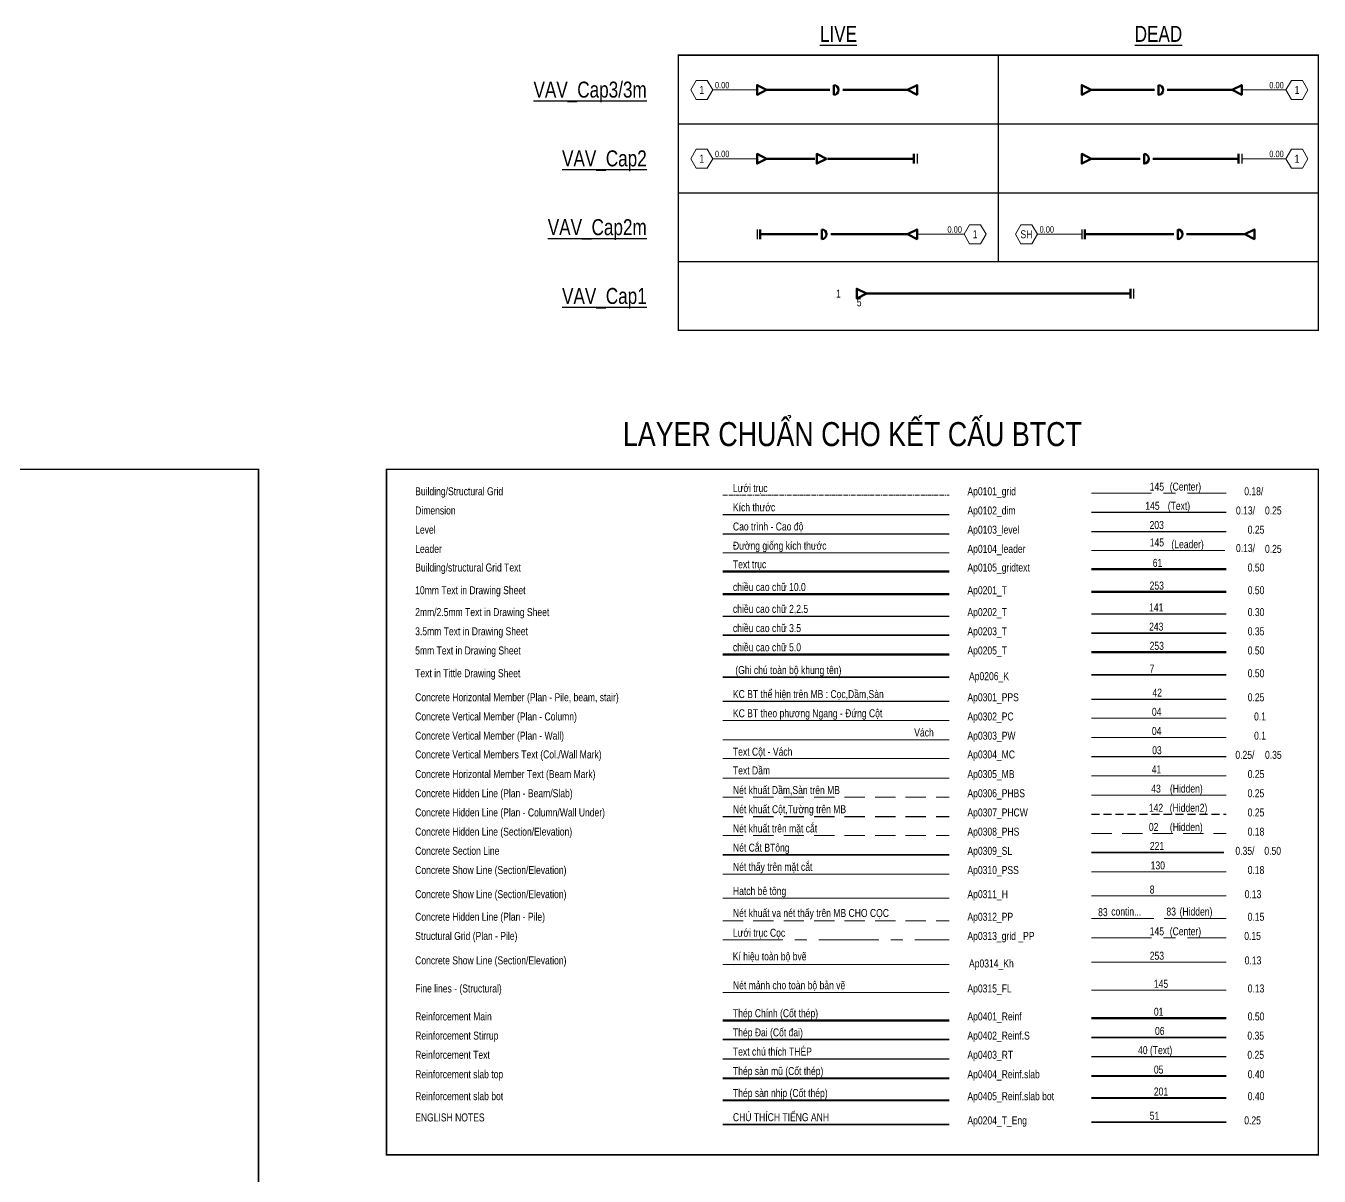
# Model space of a CAD drawing. Header units: millimetres. Extents: x 925681 to 1410834, y 71669 to 296428.
# Drawn here: x 990921 to 1031334, y 260316 to 296270 of the extents above; entities that cross this region are included whole.
import ezdxf
from ezdxf.enums import TextEntityAlignment as Align

# ---------------------------------------------------------------- set-up
doc = ezdxf.new("R2010")
doc.units = ezdxf.units.MM
doc.header["$LTSCALE"] = 100
for name, pattern in [('CENTER', [2, 1.25, -0.25, 0.25, -0.25]), ('HIDDEN', [9.525, 6.35, -3.175]), ('HIDDEN2', [0.1875, 0.125, -0.0625])]:
    doc.linetypes.add(name, pattern=pattern)
for name, color, linetype, lineweight in [('Ap0001_Statistic', 161, 'Continuous', 15), ('Ap0101_grid', 145, 'CENTER', 18), ('Ap0102_dim', 145, 'Continuous', 25), ('Ap0103_level', 203, 'Continuous', 25), ('Ap0104_leader', 145, 'Continuous', 25), ('Ap0105_gridtext', 61, 'Continuous', 50), ('Ap0201_T', 253, 'Continuous', 50), ('Ap0202_T', 141, 'Continuous', 25), ('Ap0203_T', 243, 'Continuous', 35), ('Ap0204_T_ENGLISH', 51, 'Continuous', 35), ('Ap0205_T', 253, 'Continuous', 50), ('Ap0206_K', 7, 'Continuous', 35), ('Ap0301_PPS', 42, 'Continuous', 30), ('Ap0302_PC', 4, 'Continuous', 9), ('Ap0303_PW', 4, 'Continuous', 9), ('Ap0304_MC', 3, 'Continuous', 25), ('Ap0305_MB', 41, 'Continuous', 25), ('Ap0306_PHBS', 43, 'HIDDEN', 20), ('Ap0307_PHCW', 142, 'HIDDEN2', 25), ('Ap0308_PHS', 2, 'HIDDEN', 18), ('Ap0309_SL', 221, 'Continuous', 35), ('Ap0310_PSS', 130, 'Continuous', 18), ('Ap0311_H', 8, 'Continuous', 15), ('Ap0312_PP', 84, 'HIDDEN', 15), ('Ap0313_grid _PP', 145, 'CENTER', 15), ('Ap0314_Kh', 253, 'Continuous', 15), ('Ap0315_FL', 145, 'Continuous', 13), ('Ap0401_Reinf', 1, 'Continuous', 50), ('Ap0402_Reinf.S', 6, 'Continuous', 35), ('Ap0403_RT', 40, 'Continuous', 25), ('Ap0404_Reinf.slab', 5, 'Continuous', 40), ('Ap0405_Reinf.slab bot', 201, 'Continuous', 40), ('Ap0601_Tendon_X', 20, 'Continuous', 50), ('Ap0602_Tendon_Y', 51, 'Continuous', 50)]:
    doc.layers.add(name, color=color, linetype=linetype, lineweight=lineweight)
doc.styles.add('Ap_vn_vni.shx', font='vn_vni.shx', dxfattribs={"width": 0.8})
doc.styles.add('Ap_Vni-helve', font='', dxfattribs={"width": 0.8, "height": 1})
doc.styles.get('Ap_Vni-helve').set_extended_font_data('VNI-Helve')

# ---------------------------------------------------------------- blocks, each defined once
blk = doc.blocks.new('*U1047')
for p, q in [((-8350, 0), (-100, 0)), ((-100, 150), (-100, -150)), ((-100, 150), (-100, -150))]:
    blk.add_line(p, q)
blk.add_lwpolyline([(-8350, 0), (-8650, 150), (-8650, -150)], close=True)
blk.add_lwpolyline([(-8350, 0), (-8650, 150), (-8650, -150)], close=True)
at = {"layer": 'Defpoints', "color": 225}
blk.add_line((0, 150), (0, -150), dxfattribs=at)
blk.add_line((0, 150), (0, -150), dxfattribs=at)
at = {"layer": 'Defpoints', "style": 'Ap_vn_vni.shx', "width": 0.8}
blk.add_attdef('SH', text='', height=250, dxfattribs=at).set_placement((-9150, 0), align=Align.MIDDLE_RIGHT)
blk.add_attdef('SOSOICAP', (-8650, -400), '', height=250, dxfattribs=at)
blk = doc.blocks.new('*U1054')
for p, q in [((100, 150), (100, -150)), ((100, 150), (100, -150)), ((1901, 0), (100, 0)), ((4700, 0), (2301, 0))]:
    blk.add_line(p, q)
blk.add_lwpolyline([(2025, 150), (2025, -150, 1)], format="xyb", close=True)
blk.add_lwpolyline([(4700, 0), (5000, 150), (5000, -150)], close=True)
blk.add_lwpolyline([(4700, 0), (5000, 150), (5000, -150)], close=True)
at = {"layer": 'Ap0314_Kh'}
blk.add_line((5000, 0), (6470, 0), dxfattribs=at)
blk.add_lwpolyline([(6985, 298), (7157, 0), (6985, -298), (6642, -298), (6470, 0), (6642, 298)], close=True, dxfattribs=at)
at = {"layer": 'Defpoints', "color": 225}
blk.add_line((0, 150), (0, -150), dxfattribs=at)
blk.add_line((0, 150), (0, -150), dxfattribs=at)
at = {"layer": 'Ap0202_T', "style": 'Ap_vn_vni.shx', "width": 0.8}
blk.add_attdef('KHOANGCACH', text='', height=200, rotation=0, dxfattribs=at).set_placement((6402, 150), align=Align.MIDDLE_RIGHT)
at = {"layer": 'Ap0202_T', "style": 'Ap_vn_vni.shx', "width": 0.8, "flags": 4}
blk.add_attdef('SH', text='', height=250, dxfattribs=at).set_placement((6814, 0), align=Align.MIDDLE_CENTER)
blk = doc.blocks.new('*U1050')
for p, q in [((300, 0), (1801, 0)), ((2201, 0), (4900, 0)), ((4900, 150), (4900, -150)), ((4900, 150), (4900, -150))]:
    blk.add_line(p, q)
for points in [[(300, 0), (0, 150), (0, -150)], [(300, 0), (0, 150), (0, -150)], [(2166, 0), (1866, 150), (1866, -150)]]:
    blk.add_lwpolyline(points, close=True)
at = {"layer": 'Ap0314_Kh'}
blk.add_line((0, 0), (-1384, 0), dxfattribs=at)
blk.add_lwpolyline([(-1899, 298), (-2071, 0), (-1899, -298), (-1556, -298), (-1384, 0), (-1556, 298)], close=True, dxfattribs=at)
at = {"layer": 'Defpoints', "color": 225}
blk.add_line((5000, 150), (5000, -150), dxfattribs=at)
blk.add_line((5000, 150), (5000, -150), dxfattribs=at)
at = {"layer": 'Ap0202_T', "style": 'Ap_vn_vni.shx', "width": 0.8, "flags": 4}
blk.add_attdef('SH', text='', height=250, rotation=360, dxfattribs=at).set_placement((-1728, 0), align=Align.MIDDLE_CENTER)
at = {"layer": 'Ap0202_T', "style": 'Ap_vn_vni.shx', "width": 0.8}
blk.add_attdef('KHOANGCACH', text='', height=200, rotation=360, dxfattribs=at).set_placement((-1315, 150), align=Align.MIDDLE_LEFT)
blk = doc.blocks.new('*U1051')
for p, q in [((300, 0), (1826, 0)), ((2226, 0), (4900, 0)), ((4900, 150), (4900, -150)), ((4900, 150), (4900, -150))]:
    blk.add_line(p, q)
blk.add_lwpolyline([(300, 0), (0, 150), (0, -150)], close=True)
blk.add_lwpolyline([(300, 0), (0, 150), (0, -150)], close=True)
blk.add_lwpolyline([(1950, 150), (1950, -150, 1)], format="xyb", close=True)
at = {"layer": 'Ap0314_Kh'}
blk.add_line((5000, 0), (6384, 0), dxfattribs=at)
blk.add_lwpolyline([(6899, 298), (7071, 0), (6899, -298), (6556, -298), (6384, 0), (6556, 298)], close=True, dxfattribs=at)
at = {"layer": 'Defpoints', "color": 225}
blk.add_line((5000, 150), (5000, -150), dxfattribs=at)
blk.add_line((5000, 150), (5000, -150), dxfattribs=at)
at = {"layer": 'Ap0202_T', "style": 'Ap_vn_vni.shx', "width": 0.8}
blk.add_attdef('KHOANGCACH', text='', height=200, rotation=0, dxfattribs=at).set_placement((6315, 150), align=Align.MIDDLE_RIGHT)
at = {"layer": 'Ap0202_T', "style": 'Ap_vn_vni.shx', "width": 0.8, "flags": 4}
blk.add_attdef('SH', text='', height=250, rotation=360, dxfattribs=at).set_placement((6728, 0), align=Align.MIDDLE_CENTER)
blk = doc.blocks.new('*U1055')
for p, q in [((100, 150), (100, -150)), ((100, 150), (100, -150)), ((2876, 0), (100, 0)), ((5100, 0), (3276, 0))]:
    blk.add_line(p, q)
blk.add_lwpolyline([(3000, 150), (3000, -150, 1)], format="xyb", close=True)
blk.add_lwpolyline([(5100, 0), (5400, 150), (5400, -150)], close=True)
blk.add_lwpolyline([(5100, 0), (5400, 150), (5400, -150)], close=True)
at = {"layer": 'Ap0314_Kh'}
blk.add_line((0, 0), (-1384, 0), dxfattribs=at)
blk.add_lwpolyline([(-1899, 298), (-2071, 0), (-1899, -298), (-1556, -298), (-1384, 0), (-1556, 298)], close=True, dxfattribs=at)
at = {"layer": 'Defpoints', "color": 225}
blk.add_line((0, 150), (0, -150), dxfattribs=at)
blk.add_line((0, 150), (0, -150), dxfattribs=at)
at = {"layer": 'Ap0202_T', "style": 'Ap_vn_vni.shx', "width": 0.8, "flags": 4}
blk.add_attdef('SH', text='', height=250, dxfattribs=at).set_placement((-1728, 0), align=Align.MIDDLE_CENTER)
at = {"layer": 'Ap0202_T', "style": 'Ap_vn_vni.shx', "width": 0.8}
blk.add_attdef('KHOANGCACH', text='', height=200, rotation=360, dxfattribs=at).set_placement((-1316, 150), align=Align.MIDDLE_LEFT)
blk = doc.blocks.new('*U1052')
for p, q in [((300, 0), (2276, 0)), ((2676, 0), (4700, 0))]:
    blk.add_line(p, q)
for points in [[(300, 0), (0, 150), (0, -150)], [(300, 0), (0, 150), (0, -150)], [(4700, 0), (5000, 150), (5000, -150)], [(4700, 0), (5000, 150), (5000, -150)]]:
    blk.add_lwpolyline(points, close=True)
blk.add_lwpolyline([(2400, 150), (2400, -150, 1)], format="xyb", close=True)
at = {"layer": 'Ap0314_Kh'}
blk.add_line((0, 0), (-1384, 0), dxfattribs=at)
blk.add_lwpolyline([(-1899, 298), (-2071, 0), (-1899, -298), (-1556, -298), (-1384, 0), (-1556, 298)], close=True, dxfattribs=at)
at = {"layer": 'Ap0202_T', "style": 'Ap_vn_vni.shx', "width": 0.8, "flags": 4}
blk.add_attdef('SH', text='', height=250, dxfattribs=at).set_placement((-1728, 0), align=Align.MIDDLE_CENTER)
at = {"layer": 'Ap0202_T', "style": 'Ap_vn_vni.shx', "width": 0.8}
blk.add_attdef('KHOANGCACH', text='', height=200, rotation=360, dxfattribs=at).set_placement((-1315, 150), align=Align.MIDDLE_LEFT)
blk = doc.blocks.new('*U1053')
for p, q in [((300, 0), (2276, 0)), ((2676, 0), (4700, 0))]:
    blk.add_line(p, q)
for points in [[(300, 0), (0, 150), (0, -150)], [(300, 0), (0, 150), (0, -150)], [(4700, 0), (5000, 150), (5000, -150)], [(4700, 0), (5000, 150), (5000, -150)]]:
    blk.add_lwpolyline(points, close=True)
blk.add_lwpolyline([(2400, 150), (2400, -150, 1)], format="xyb", close=True)
at = {"layer": 'Ap0314_Kh'}
blk.add_line((5000, 0), (6384, 0), dxfattribs=at)
blk.add_lwpolyline([(6899, 298), (7071, 0), (6899, -298), (6556, -298), (6384, 0), (6556, 298)], close=True, dxfattribs=at)
at = {"layer": 'Ap0202_T', "style": 'Ap_vn_vni.shx', "width": 0.8}
blk.add_attdef('KHOANGCACH', text='', height=200, rotation=0, dxfattribs=at).set_placement((6315, 150), align=Align.MIDDLE_RIGHT)
at = {"layer": 'Ap0202_T', "style": 'Ap_vn_vni.shx', "width": 0.8, "flags": 4}
blk.add_attdef('SH', text='', height=250, rotation=360, dxfattribs=at).set_placement((6728, 0), align=Align.MIDDLE_CENTER)
blk = doc.blocks.new('VAV_Cap')
at = {"layer": 'Defpoints'}
for p, q in [((10000, 8600), (10000, 2150)), ((0, 6450), (20000, 6450)), ((0, 4300), (20000, 4300)), ((0, 2150), (20000, 2150))]:
    blk.add_line(p, q, dxfattribs=at)
at = {"layer": 'Defpoints', "const_width": 50}
blk.add_lwpolyline([(10000, 0), (0, 0), (0, 8600), (20000, 8600), (20000, 0)], close=True, dxfattribs=at)
at = {"layer": 'Ap0601_Tendon_X'}
for name, p, values in [('*U1052', (2460, 7514), {'SH': '1', 'KHOANGCACH': '0.00'}), ('*U1051', (12605, 5364), {'SH': '1', 'KHOANGCACH': '0.00'}), ('*U1047', (14228, 1150), {'SH': '1', 'SOSOICAP': '5'})]:
    blk.add_blockref(name, p, dxfattribs=at).add_auto_attribs(values)
ref = blk.add_blockref('*U1054', (2460, 3003), dxfattribs=at)
ref.add_attrib('SH', '1', dxfattribs={"layer": 'Ap0202_T', "height": 250, "style": 'Ap_vn_vni.shx', "width": 0.8}).set_placement((9274, 3003), align=Align.MIDDLE_CENTER)
ref.add_attrib('KHOANGCACH', '0.00', dxfattribs={"layer": 'Ap0202_T', "height": 200, "rotation": 0, "style": 'Ap_vn_vni.shx', "width": 0.8}).set_placement((8863, 3153), align=Align.MIDDLE_RIGHT)
at = {"layer": 'Ap0602_Tendon_Y'}
for name, p, values in [('*U1053', (12605, 7514), {'SH': '1', 'KHOANGCACH': '0.00'}), ('*U1055', (12605, 3003), {'SH': 'SH', 'KHOANGCACH': '0.00'})]:
    blk.add_blockref(name, p, dxfattribs=at).add_auto_attribs(values)
ref = blk.add_blockref('*U1050', (2460, 5364), dxfattribs=at)
ref.add_attrib('SH', '1', dxfattribs={"layer": 'Ap0202_T', "height": 250, "rotation": 360, "style": 'Ap_vn_vni.shx', "width": 0.8}).set_placement((733, 5364), align=Align.MIDDLE_CENTER)
ref.add_attrib('KHOANGCACH', '0.00', dxfattribs={"layer": 'Ap0202_T', "height": 200, "rotation": 360, "style": 'Ap_vn_vni.shx', "width": 0.8}).set_placement((1145, 5514), align=Align.MIDDLE_LEFT)
at = {"layer": 'Ap0202_T', "style": 'Ap_vn_vni.shx', "width": 0.8}
for s, p in [('%%ULIVE', (5004, 8867)), ('%%UDEAD', (15004, 8867))]:
    blk.add_text(s, height=500, dxfattribs=at).set_placement(p, align=Align.BOTTOM_CENTER)
for s, p in [('%%UVAV_Cap3/3m', (-987, 7525)), ('%%UVAV_Cap2', (-987, 5375)), ('%%UVAV_Cap2m', (-987, 3225)), ('%%UVAV_Cap1', (-987, 1075))]:
    blk.add_text(s, height=500, dxfattribs=at).set_placement(p, align=Align.MIDDLE_RIGHT)

msp = doc.modelspace()

# ---------------------------------------------------------------- linework, layer by layer
at = {"layer": 'Ap0101_grid'}
msp.add_line((1012696, 281597.4), (1019771.4, 281597.4), dxfattribs=at)
at = {"layer": 'Ap0101_grid', "ltscale": 15}
msp.add_line((1024225, 281667.8), (1028432.4, 281667.8), dxfattribs=at)
at = {"layer": 'Ap0102_dim'}
msp.add_line((1012696, 280997.4), (1019771.4, 280997.4), dxfattribs=at)
at = {"layer": 'Ap0102_dim', "lineweight": 25}
msp.add_line((1024225, 281067.8), (1028432.4, 281067.8), dxfattribs=at)
at = {"layer": 'Ap0103_level'}
for p, q in [((1024225, 280467.8), (1028432.4, 280467.8)), ((1012696, 280397.4), (1019771.4, 280397.4))]:
    msp.add_line(p, q, dxfattribs=at)
at = {"layer": 'Ap0104_leader', "lineweight": 13}
for p, q in [((1012696, 279797.4), (1019771.4, 279797.4)), ((1024225, 279867.8), (1028383, 279867.8))]:
    msp.add_line(p, q, dxfattribs=at)
at = {"layer": 'Ap0105_gridtext'}
for p, q in [((1024225, 279285.1), (1028432.4, 279285.1)), ((1012696, 279214.7), (1019771.4, 279214.7))]:
    msp.add_line(p, q, dxfattribs=at)
at = {"layer": 'Ap0201_T'}
for p, q in [((1012696, 278504.6), (1019771.4, 278504.6)), ((1024225, 278574.9), (1028432.4, 278574.9))]:
    msp.add_line(p, q, dxfattribs=at)
at = {"layer": 'Ap0202_T'}
for p, q in [((1012696, 277821.3), (1019771.4, 277821.3)), ((1024225, 277891.7), (1028432.4, 277891.7))]:
    msp.add_line(p, q, dxfattribs=at)
at = {"layer": 'Ap0203_T'}
for p, q in [((1024225, 277291.7), (1028432.4, 277291.7)), ((1012696, 277221.3), (1019771.4, 277221.3))]:
    msp.add_line(p, q, dxfattribs=at)
at = {"layer": 'Ap0204_T_ENGLISH'}
for p, q in [((1012696, 261933.9), (1019771.4, 261933.9)), ((1024225, 262004.3), (1028432.4, 262004.3))]:
    msp.add_line(p, q, dxfattribs=at)
at = {"layer": 'Ap0205_T'}
for p, q in [((1012696, 276621.3), (1019771.4, 276621.3)), ((1024225, 276691.7), (1028432.4, 276691.7))]:
    msp.add_line(p, q, dxfattribs=at)
at = {"layer": 'Ap0206_K'}
for p, q in [((1012696, 275909.8), (1019771.4, 275909.8)), ((1024225, 275980.1), (1028432.4, 275980.1))]:
    msp.add_line(p, q, dxfattribs=at)
at = {"layer": 'Ap0301_PPS'}
for p, q in [((1024225, 275228.8), (1028432.4, 275228.8)), ((1012696, 275158.5), (1019771.4, 275158.5))]:
    msp.add_line(p, q, dxfattribs=at)
at = {"layer": 'Ap0302_PC'}
for p, q in [((1012696, 274558.5), (1019771.4, 274558.5)), ((1024225, 274628.8), (1028432.4, 274628.8))]:
    msp.add_line(p, q, dxfattribs=at)
at = {"layer": 'Ap0303_PW'}
for p, q in [((1024225, 274028.8), (1028432.4, 274028.8)), ((1012696, 273958.5), (1019771.4, 273958.5))]:
    msp.add_line(p, q, dxfattribs=at)
at = {"layer": 'Ap0304_MC', "lineweight": 18}
msp.add_line((1012696, 273371.8), (1019771.4, 273371.8), dxfattribs=at)
at = {"layer": 'Ap0304_MC'}
msp.add_line((1024225, 273428.8), (1028432.4, 273428.8), dxfattribs=at)
at = {"layer": 'Ap0305_MB', "lineweight": 18}
for p, q in [((1024225, 272828.8), (1028432.4, 272828.8)), ((1012696, 272758.5), (1019771.4, 272758.5))]:
    msp.add_line(p, q, dxfattribs=at)
at = {"layer": 'Ap0306_PHBS'}
msp.add_line((1012696, 272158.5), (1019771.4, 272158.5), dxfattribs=at)
at = {"layer": 'Ap0306_PHBS', "ltscale": 20}
msp.add_line((1024225, 272228.8), (1028432.4, 272228.8), dxfattribs=at)
at = {"layer": 'Ap0307_PHCW', "lineweight": 25, "ltscale": 20}
msp.add_line((1024225, 271628.8), (1028432.4, 271628.8), dxfattribs=at)
at = {"layer": 'Ap0307_PHCW', "linetype": 'HIDDEN'}
msp.add_line((1012696, 271558.5), (1019771.4, 271558.5), dxfattribs=at)
at = {"layer": 'Ap0308_PHS'}
for p, q in [((1012696, 270958.5), (1019771.4, 270958.5)), ((1024225, 271028.8), (1028432.4, 271028.8))]:
    msp.add_line(p, q, dxfattribs=at)
at = {"layer": 'Ap0309_SL'}
for p, q in [((1024225, 270436.5), (1028359.9, 270436.5)), ((1012696, 270358.5), (1019771.4, 270358.5))]:
    msp.add_line(p, q, dxfattribs=at)
at = {"layer": 'Ap0310_PSS'}
for p, q in [((1012696, 269758.5), (1019771.4, 269758.5)), ((1024225, 269828.8), (1028432.4, 269828.8))]:
    msp.add_line(p, q, dxfattribs=at)
at = {"layer": 'Ap0311_H'}
for p, q in [((1012696, 269004.1), (1019771.4, 269004.1)), ((1024225, 269074.5), (1028432.4, 269074.5))]:
    msp.add_line(p, q, dxfattribs=at)
at = {"layer": 'Ap0312_PP', "linetype": 'Continuous'}
msp.add_line((1026169.3, 268368.6), (1024225, 268368.6), dxfattribs=at)
at = {"layer": 'Ap0312_PP', "ltscale": 20}
msp.add_line((1026488.1, 268368.6), (1028432.4, 268368.6), dxfattribs=at)
at = {"layer": 'Ap0312_PP'}
msp.add_line((1012696, 268298.2), (1019771.4, 268298.2), dxfattribs=at)
at = {"layer": 'Ap0313_grid _PP', "ltscale": 15}
for p, q in [((1012696, 267698.2), (1019771.4, 267698.2)), ((1024225, 267768.6), (1028432.4, 267768.6))]:
    msp.add_line(p, q, dxfattribs=at)
at = {"layer": 'Ap0314_Kh'}
for p, q in [((1012696, 266934.2), (1019771.4, 266934.2)), ((1024225, 267004.6), (1028432.4, 267004.6))]:
    msp.add_line(p, q, dxfattribs=at)
at = {"layer": 'Ap0315_FL'}
for p, q in [((1012696, 266056.9), (1019771.4, 266056.9)), ((1024225, 266127.3), (1028432.4, 266127.3))]:
    msp.add_line(p, q, dxfattribs=at)
at = {"layer": 'Ap0401_Reinf'}
for p, q in [((1012696, 265183.4), (1019771.4, 265183.4)), ((1024225, 265253.7), (1028432.4, 265253.7))]:
    msp.add_line(p, q, dxfattribs=at)
at = {"layer": 'Ap0402_Reinf.S'}
for p, q in [((1012696, 264583.4), (1019771.4, 264583.4)), ((1024225, 264653.7), (1028432.4, 264653.7))]:
    msp.add_line(p, q, dxfattribs=at)
at = {"layer": 'Ap0403_RT'}
for p, q in [((1012696, 263983.4), (1019771.4, 263983.4)), ((1024225, 264053.7), (1028432.4, 264053.7))]:
    msp.add_line(p, q, dxfattribs=at)
at = {"layer": 'Ap0404_Reinf.slab'}
for p, q in [((1012696, 263375.7), (1019771.4, 263375.7)), ((1024225, 263446.1), (1028432.4, 263446.1))]:
    msp.add_line(p, q, dxfattribs=at)
at = {"layer": 'Ap0405_Reinf.slab bot'}
for p, q in [((1012696, 262690), (1019771.4, 262690)), ((1024225, 262760.4), (1028432.4, 262760.4))]:
    msp.add_line(p, q, dxfattribs=at)
at = {"layer": 'Defpoints', "const_width": 50}
for points in [[(925706.5, 282409.3), (998189.4, 282409.3), (998189.4, 232472.4), (925706.5, 232472.4)], [(1002189.4, 282409.3), (1031308.7, 282409.3), (1031308.7, 260978.9), (1002189.4, 260978.9)]]:
    msp.add_lwpolyline(points, close=True, dxfattribs=at)

# ---------------------------------------------------------------- block references
at = {"layer": 'Ap0001_Statistic'}
msp.add_blockref('VAV_Cap', (1011308.7, 286752.9), dxfattribs=at)

# ---------------------------------------------------------------- texts
at = {"layer": 'Ap0101_grid', "style": 'Ap_vn_vni.shx', "width": 0.8}
for s, p in [('Building/Structural Grid', (1003085.9, 281597.4)), ('Löôùi truïc', (1013016.2, 281697.4)), ('Ap0101_grid', (1020343.2, 281597.4)), ('145', (1026041.2, 281742.6)), ('(Center)', (1026665.5, 281742.6)), ('0.18/', (1028993.8, 281597.4)), ('145', (1026041.2, 279999.2))]:
    msp.add_text(s, height=250, rotation=360, dxfattribs=at).set_placement(p)
at = {"layer": 'Ap0102_dim', "style": 'Ap_vn_vni.shx', "width": 0.8}
for s, p in [('Kích thöôùc', (1013016.2, 281097.4)), ('Dimension', (1003085.9, 280997.4)), ('Ap0102_dim', (1020343.2, 280997.4))]:
    msp.add_text(s, height=250, rotation=360, dxfattribs=at).set_placement(p)
at = {"layer": 'Ap0102_dim', "lineweight": 25, "style": 'Ap_vn_vni.shx', "width": 0.8}
for s, p in [('145', (1025902.7, 281142.6)), ('(Text)', (1026604, 281142.6)), ('0.25', (1029641.4, 280997.4))]:
    msp.add_text(s, height=250, rotation=360, dxfattribs=at).set_placement(p)
at = {"layer": 'Ap0102_dim', "lineweight": 13, "style": 'Ap_vn_vni.shx', "width": 0.8}
msp.add_text('0.13/', height=250, rotation=360, dxfattribs=at).set_placement((1028735.4, 280997.4))
at = {"layer": 'Ap0103_level', "style": 'Ap_vn_vni.shx', "width": 0.8}
for s, p in [('Level', (1003085.9, 280397.4)), ('Cao trình - Cao ñoä', (1013016.2, 280497.4)), ('Ap0103_level', (1020343.2, 280397.4)), ('203', (1026035.4, 280542.6)), ('0.25', (1029102.1, 280397.4))]:
    msp.add_text(s, height=250, rotation=360, dxfattribs=at).set_placement(p)
at = {"layer": 'Ap0104_leader', "lineweight": 13, "style": 'Ap_vn_vni.shx', "width": 0.8}
for s, p in [('Ñöôøng gioáng kích thöôùc', (1013016.2, 279897.4)), ('(Leader)', (1026717.7, 279942.6)), ('0.13/', (1028735.4, 279822.6)), ('Leader', (1003085.9, 279797.4)), ('Ap0104_leader', (1020343.2, 279797.4))]:
    msp.add_text(s, height=250, rotation=360, dxfattribs=at).set_placement(p)
at = {"layer": 'Ap0104_leader', "style": 'Ap_vn_vni.shx', "width": 0.8}
msp.add_text('0.25', height=250, rotation=360, dxfattribs=at).set_placement((1029641.4, 279797.4))
at = {"layer": 'Ap0105_gridtext', "style": 'Ap_vn_vni.shx', "width": 0.8}
for s, p in [('Building/structural Grid Text', (1003085.9, 279214.7)), ('Text truïc', (1013016.2, 279314.7)), ('Ap0105_gridtext', (1020343.2, 279214.7)), ('61', (1026135.4, 279359.9)), ('0.50', (1029102.1, 279214.7))]:
    msp.add_text(s, height=250, rotation=360, dxfattribs=at).set_placement(p)
at = {"layer": 'Ap0201_T', "style": 'Ap_vn_vni.shx', "width": 0.8}
for s, p in [('chieàu cao chöõ 10.0', (1013016.2, 278604.6)), ('253', (1026037.1, 278649.8)), ('10mm Text in Drawing Sheet', (1003085.9, 278504.6)), ('Ap0201_T', (1020343.2, 278504.6)), ('0.50', (1029102.1, 278504.6))]:
    msp.add_text(s, height=250, rotation=360, dxfattribs=at).set_placement(p)
at = {"layer": 'Ap0202_T', "style": 'Ap_vn_vni.shx', "width": 0.8}
for s, p in [('2mm/2.5mm Text in Drawing Sheet', (1003085.9, 277821.3)), ('chieàu cao chöõ 2,2.5', (1013016.2, 277921.3)), ('Ap0202_T', (1020343.2, 277821.3)), ('141', (1026020.1, 277966.5)), ('0.30', (1029102.1, 277821.3))]:
    msp.add_text(s, height=250, rotation=360, dxfattribs=at).set_placement(p)
at = {"layer": 'Ap0203_T', "style": 'Ap_vn_vni.shx', "width": 0.8}
for s, p in [('3.5mm Text in Drawing Sheet', (1003085.9, 277221.3)), ('chieàu cao chöõ 3.5', (1013016.2, 277321.3)), ('Ap0203_T', (1020343.2, 277221.3)), ('243', (1026020.1, 277366.5)), ('0.35', (1029102.1, 277221.3))]:
    msp.add_text(s, height=250, rotation=360, dxfattribs=at).set_placement(p)
at = {"layer": 'Ap0204_T_ENGLISH', "style": 'Ap_vn_vni.shx', "width": 0.8}
for s, p in [('CHUÙ THÍCH TIEÁNG ANH', (1013016.2, 262033.9)), ('51', (1026041.2, 262079.1)), ('ENGLISH NOTES', (1003085.9, 262025.7)), ('Ap0204_T_Eng', (1020343.2, 261933.9)), ('0.25', (1028993.8, 261933.9))]:
    msp.add_text(s, height=250, rotation=360, dxfattribs=at).set_placement(p)
at = {"layer": 'Ap0205_T', "style": 'Ap_vn_vni.shx', "width": 0.8}
for s, p in [('5mm Text in Drawing Sheet', (1003085.9, 276621.3)), ('chieàu cao chöõ 5.0', (1013016.2, 276721.3)), ('Ap0205_T', (1020343.2, 276621.3)), ('253', (1026037.1, 276766.5)), ('0.50', (1029102.1, 276621.3))]:
    msp.add_text(s, height=250, rotation=360, dxfattribs=at).set_placement(p)
at = {"layer": 'Ap0206_K', "style": 'Ap_vn_vni.shx', "width": 0.8}
for s, p in [('Text in Tittle Drawing Sheet', (1003085.9, 275909.8)), (' (Ghi chuù toaøn boä khung teân)', (1013016.2, 276009.8)), ('Ap0206_K', (1020393.1, 275818.2)), ('7', (1026037.1, 276054.9)), ('0.50', (1029102.1, 275909.8))]:
    msp.add_text(s, height=250, rotation=360, dxfattribs=at).set_placement(p)
at = {"layer": 'Ap0301_PPS', "style": 'Ap_vn_vni.shx', "width": 0.8}
for s, p in [('Concrete Horizontal Member (Plan - Pile, beam, stair)', (1003085.9, 275158.5)), ('KC BT theå hieän treân MB : Coïc,Daàm,Saøn', (1013016.2, 275258.5)), ('Ap0301_PPS', (1020343.2, 275158.5)), ('42', (1026125.3, 275303.7)), ('0.25', (1029102.1, 275158.5))]:
    msp.add_text(s, height=250, rotation=360, dxfattribs=at).set_placement(p)
at = {"layer": 'Ap0302_PC', "style": 'Ap_vn_vni.shx', "width": 0.8}
for s, p in [('Concrete Vertical Member (Plan - Column)', (1003085.9, 274558.5)), ('KC BT theo phöông Ngang - Ñöùng Coät', (1013016.2, 274658.5)), ('Ap0302_PC', (1020343.2, 274558.5)), ('04', (1026108, 274703.7)), ('0.1', (1029300.8, 274558.5))]:
    msp.add_text(s, height=250, rotation=360, dxfattribs=at).set_placement(p)
at = {"layer": 'Ap0303_PW', "style": 'Ap_vn_vni.shx', "width": 0.8}
for s, p in [('Concrete Vertical Member (Plan - Wall)', (1003085.9, 273958.5)), ('Vaùch', (1018681.3, 274058.5)), ('Ap0303_PW', (1020343.2, 273958.5)), ('04', (1026108, 274103.7)), ('0.1', (1029300.8, 273958.5))]:
    msp.add_text(s, height=250, rotation=360, dxfattribs=at).set_placement(p)
at = {"layer": 'Ap0304_MC', "lineweight": 18, "style": 'Ap_vn_vni.shx', "width": 0.8}
for s, p in [('Concrete Vertical Members Text (Col./Wall Mark)', (1003085.9, 273371.8)), ('Text Coät - Vaùch', (1013016.2, 273458.5)), ('Ap0304_MC', (1020343.2, 273371.8))]:
    msp.add_text(s, height=250, rotation=360, dxfattribs=at).set_placement(p)
at = {"layer": 'Ap0304_MC', "style": 'Ap_vn_vni.shx', "width": 0.8}
for s, p in [('03', (1026116.3, 273503.7)), ('0.25/', (1028716.2, 273358.5))]:
    msp.add_text(s, height=250, rotation=360, dxfattribs=at).set_placement(p)
at = {"layer": 'Ap0304_MC', "lineweight": 35, "style": 'Ap_vn_vni.shx', "width": 0.8}
msp.add_text('0.35', height=250, rotation=360, dxfattribs=at).set_placement((1029642.2, 273358.5))
at = {"layer": 'Ap0305_MB', "lineweight": 18, "style": 'Ap_vn_vni.shx', "width": 0.8}
for s, p in [('Concrete Horizontal Member Text (Beam Mark)', (1003085.9, 272758.5)), ('Text Daàm', (1013016.2, 272871.8)), ('Ap0305_MB', (1020343.2, 272758.5)), ('41', (1026101.7, 272903.7)), ('0.25', (1029102.1, 272758.5))]:
    msp.add_text(s, height=250, rotation=360, dxfattribs=at).set_placement(p)
at = {"layer": 'Ap0306_PHBS', "style": 'Ap_vn_vni.shx', "width": 0.8}
for s, p in [('Concrete Hidden Line (Plan - Beam/Slab)', (1003085.9, 272158.5)), ('Neùt khuaát Daàm,Saøn treân MB', (1013016.2, 272258.5)), ('Ap0306_PHBS', (1020343.2, 272158.5)), ('43', (1026088.3, 272303.7)), ('(Hidden)', (1026670.3, 272303.7)), ('0.25', (1029099.3, 272158.5))]:
    msp.add_text(s, height=250, rotation=360, dxfattribs=at).set_placement(p)
at = {"layer": 'Ap0307_PHCW', "style": 'Ap_vn_vni.shx', "width": 0.8}
for s, p in [('Concrete Hidden Line (Plan - Column/Wall Under)', (1003085.9, 271558.5)), ('Neùt khuaát Coät,Töôøng treân MB', (1013016.2, 271658.5)), ('Ap0307_PHCW', (1020343.2, 271558.5))]:
    msp.add_text(s, height=250, rotation=360, dxfattribs=at).set_placement(p)
at = {"layer": 'Ap0307_PHCW', "lineweight": 25, "style": 'Ap_vn_vni.shx', "width": 0.8}
for s, p in [('142', (1026013.1, 271703.7)), ('(Hidden2)', (1026665.6, 271703.7)), ('0.25', (1029101, 271558.5))]:
    msp.add_text(s, height=250, rotation=360, dxfattribs=at).set_placement(p)
at = {"layer": 'Ap0308_PHS', "style": 'Ap_vn_vni.shx', "width": 0.8}
for s, p in [('Concrete Hidden Line (Section/Elevation)', (1003085.9, 270958.5)), ('Neùt khuaát treân maët caét', (1013016.2, 271058.5)), ('Ap0308_PHS', (1020343.2, 270958.5)), ('02', (1026013.1, 271103.7)), ('(Hidden)', (1026668.6, 271103.7)), ('0.18', (1029101, 270958.5))]:
    msp.add_text(s, height=250, rotation=360, dxfattribs=at).set_placement(p)
at = {"layer": 'Ap0309_SL', "style": 'Ap_vn_vni.shx', "width": 0.8}
for s, p in [('Neùt Caét BToâng', (1013016.2, 270458.5)), ('Concrete Section Line', (1003085.9, 270358.5)), ('Ap0309_SL', (1020343.2, 270358.5)), ('221', (1026043.9, 270511.3)), ('0.35/', (1028716.8, 270358.5))]:
    msp.add_text(s, height=250, rotation=360, dxfattribs=at).set_placement(p)
at = {"layer": 'Ap0309_SL', "lineweight": 50, "style": 'Ap_vn_vni.shx', "width": 0.8}
msp.add_text('0.50', height=250, rotation=360, dxfattribs=at).set_placement((1029622.2, 270358.5))
at = {"layer": 'Ap0310_PSS', "style": 'Ap_vn_vni.shx', "width": 0.8}
for s, p in [('Concrete Show Line (Section/Elevation)', (1003085.9, 269758.5)), ('Neùt thaáy treân maët caét', (1013016.2, 269858.5)), ('Ap0310_PSS', (1020343.2, 269758.5)), ('130', (1026069.3, 269903.7)), ('0.18', (1029101, 269758.5))]:
    msp.add_text(s, height=250, rotation=360, dxfattribs=at).set_placement(p)
at = {"layer": 'Ap0311_H', "style": 'Ap_vn_vni.shx', "width": 0.8}
for s, p in [('Concrete Show Line (Section/Elevation)', (1003085.9, 269004.1)), ('Hatch beâ toâng', (1013016.2, 269104.1)), ('Ap0311_H', (1020343.2, 269004.1)), ('8', (1026041.2, 269149.3)), ('0.13', (1029008, 269004.1))]:
    msp.add_text(s, height=250, rotation=360, dxfattribs=at).set_placement(p)
at = {"layer": 'Ap0312_PP', "style": 'Ap_vn_vni.shx', "width": 0.8}
for s, p in [('Concrete Hidden Line (Plan - Pile)', (1003085.9, 268298.2)), ('Neùt khuaát va neùt thaáy treân MB CHO COÏC', (1013016.2, 268415.5)), ('Ap0312_PP', (1020343.2, 268298.2)), ('83', (1024427.3, 268442.6)), ('contin...', (1024838.8, 268460.7)), ('83', (1026562, 268460.7)), ('(Hidden)', (1026973.5, 268460.7)), ('0.15', (1029101, 268298.2))]:
    msp.add_text(s, height=250, rotation=360, dxfattribs=at).set_placement(p)
at = {"layer": 'Ap0313_grid _PP', "style": 'Ap_vn_vni.shx', "width": 0.8}
for s, p in [('Structural Grid (Plan - Pile)', (1003085.9, 267698.2)), ('Löôùi truïc Coïc', (1013016.2, 267798.2)), ('Ap0313_grid _PP', (1020343.2, 267698.2)), ('145', (1026041.2, 267843.4)), ('(Center)', (1026665.5, 267843.4)), ('0.15', (1028993.8, 267698.2)), ('Fine lines - (Structural)', (1003085.9, 266056.9))]:
    msp.add_text(s, height=250, rotation=360, dxfattribs=at).set_placement(p)
at = {"layer": 'Ap0314_Kh', "style": 'Ap_Vni-helve', "width": 0.8}
msp.add_text('LAYER CHUAÅN CHO KEÁT CAÁU BTCT', height=750, rotation=360, dxfattribs=at).set_placement((1016749, 282909.3), align=Align.BOTTOM_CENTER)
at = {"layer": 'Ap0314_Kh', "style": 'Ap_vn_vni.shx', "width": 0.8}
for s, p in [('Concrete Show Line (Section/Elevation)', (1003085.9, 266934.2)), ('Kí hieäu toaøn boä bveõ', (1013009.8, 267060.1)), ('253', (1026041.2, 267079.4)), ('0.13', (1029008, 266934.2)), ('Ap0314_Kh', (1020393.1, 266838.7))]:
    msp.add_text(s, height=250, rotation=360, dxfattribs=at).set_placement(p)
at = {"layer": 'Ap0315_FL', "style": 'Ap_vn_vni.shx', "width": 0.8}
for s, p in [('Neùt maûnh cho toaøn boä baûn veõ', (1013016.2, 266156.9)), ('145', (1026169.4, 266202.1)), ('Ap0315_FL', (1020343.2, 266056.9)), ('0.13', (1029102.1, 266056.9))]:
    msp.add_text(s, height=250, rotation=360, dxfattribs=at).set_placement(p)
at = {"layer": 'Ap0401_Reinf', "style": 'Ap_vn_vni.shx', "width": 0.8}
for s, p in [('Theùp Chính (Coát theùp)', (1013016.2, 265283.4)), ('01', (1026169.4, 265328.5)), ('Reinforcement Main', (1003085.9, 265183.4)), ('Ap0401_Reinf', (1020343.2, 265183.4)), ('0.50', (1029102.1, 265183.4))]:
    msp.add_text(s, height=250, rotation=360, dxfattribs=at).set_placement(p)
at = {"layer": 'Ap0402_Reinf.S', "style": 'Ap_vn_vni.shx', "width": 0.8}
for s, p in [('Reinforcement Stirrup', (1003085.9, 264583.4)), ('Theùp Ñai (Coát ñai)', (1013016.2, 264683.4)), ('Ap0402_Reinf.S', (1020343.2, 264583.4)), ('06', (1026205.1, 264728.5)), ('0.35', (1029092.1, 264583.4))]:
    msp.add_text(s, height=250, rotation=360, dxfattribs=at).set_placement(p)
at = {"layer": 'Ap0403_RT', "style": 'Ap_vn_vni.shx', "width": 0.8}
for s, p in [('Text chuù thích THEÙP', (1013016.2, 264083.4)), ('40 (Text)', (1025675.1, 264128.5)), ('Reinforcement Text', (1003085.9, 263983.4)), ('Ap0403_RT', (1020343.2, 263983.4)), ('0.25', (1029092.1, 263983.4))]:
    msp.add_text(s, height=250, rotation=360, dxfattribs=at).set_placement(p)
at = {"layer": 'Ap0404_Reinf.slab', "style": 'Ap_vn_vni.shx', "width": 0.8}
for s, p in [('Reinforcement slab top', (1003085.9, 263375.7)), ('Theùp saøn muõ (Coát theùp)', (1013016.2, 263475.7)), ('Ap0404_Reinf.slab', (1020343.2, 263375.7)), ('05', (1026169.4, 263520.9)), ('0.40', (1029102.1, 263375.7))]:
    msp.add_text(s, height=250, rotation=360, dxfattribs=at).set_placement(p)
at = {"layer": 'Ap0405_Reinf.slab bot', "style": 'Ap_vn_vni.shx', "width": 0.8}
for s, p in [('Reinforcement slab bot', (1003085.9, 262690)), ('Theùp saøn nhòp (Coát theùp)', (1013016.2, 262790)), ('Ap0405_Reinf.slab bot', (1020343.2, 262690)), ('201', (1026169.4, 262835.2)), ('0.40', (1029102.1, 262690))]:
    msp.add_text(s, height=250, rotation=360, dxfattribs=at).set_placement(p)

doc.saveas('drawing.dxf')
